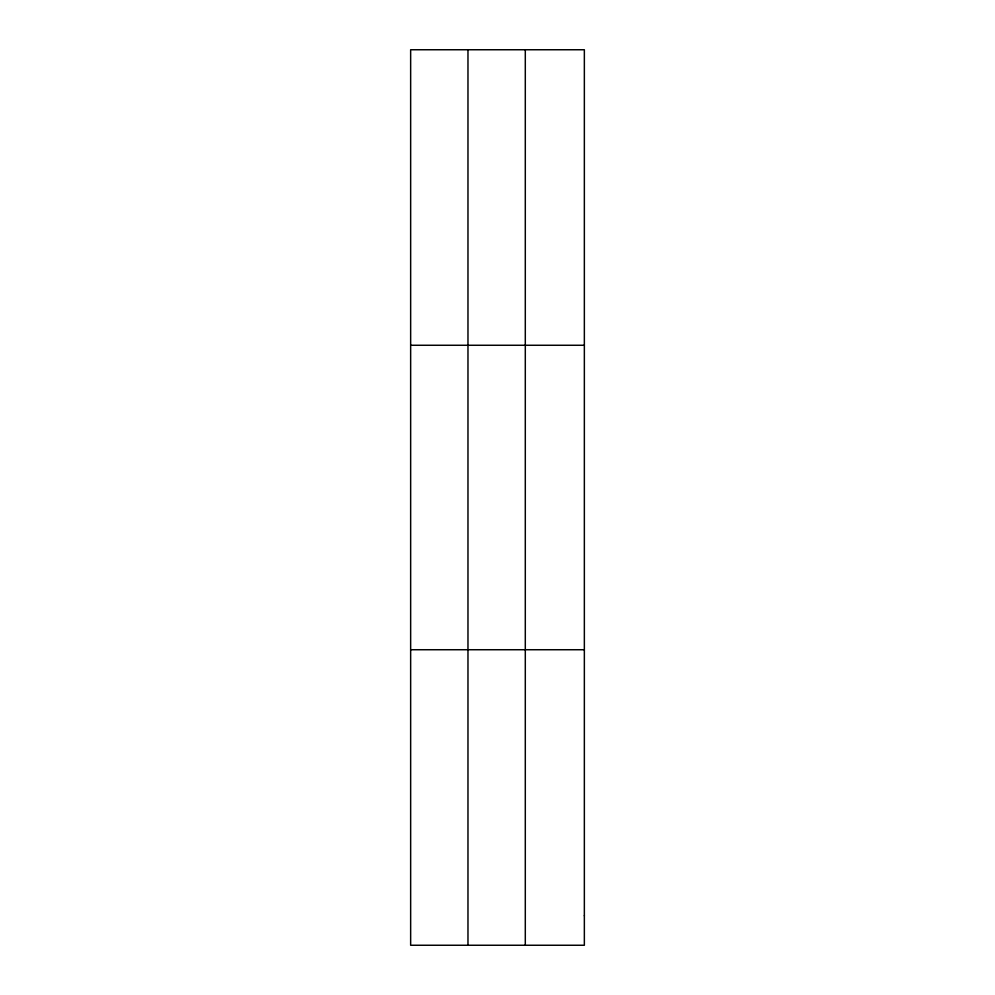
<?xml version="1.0" encoding="UTF-8"?>
<svg xmlns="http://www.w3.org/2000/svg" width="995" height="995" viewBox="0 0 995 995"><rect width="100%" height="100%" fill="white"/><g stroke="black" fill="none" stroke-linecap="round" stroke-linejoin="round"><path stroke-width="1.49" d="M467.973 945.25L467.973 49.75M525.298 945.25L525.298 49.75M410.649 345.265L584.351 345.265M410.649 649.735L584.351 649.735M584.351 915.698L584.351 945.25L410.649 945.25L410.649 49.75L584.351 49.75L584.351 915.698"/></g></svg>
